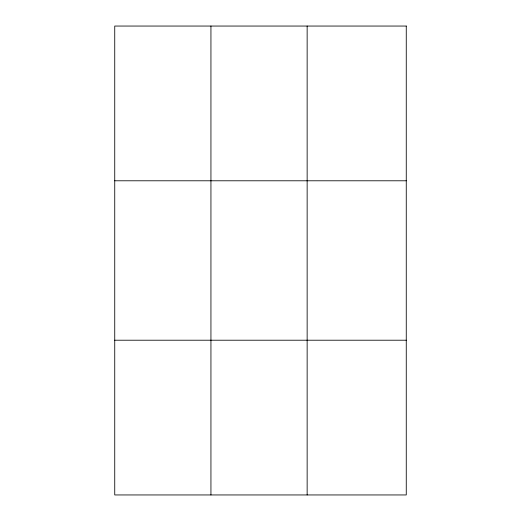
<?xml version="1.0" encoding="UTF-8"?>
<svg xmlns="http://www.w3.org/2000/svg" width="521" height="521" viewBox="0 0 521 521"><rect width="100%" height="100%" fill="white"/><g stroke="black" fill="none" stroke-linecap="round" stroke-linejoin="round"><path stroke-width="0.78" d="M210.94 26.05L210.94 494.95M307.143 26.05L307.143 494.95M114.737 180.787L406.263 180.787M114.737 340.213L406.263 340.213M406.263 26.05L406.263 494.95L114.737 494.95L114.737 26.05L406.263 26.05"/></g></svg>
